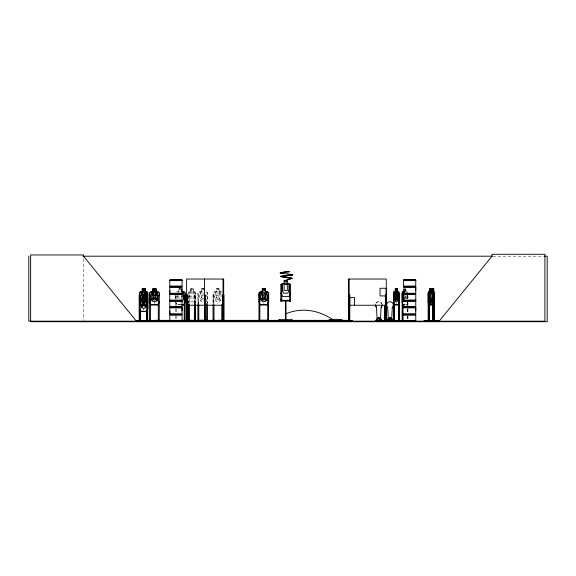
<?xml version="1.0" encoding="UTF-8"?>
<svg xmlns="http://www.w3.org/2000/svg" width="576" height="576" viewBox="0 0 576 576"><rect width="100%" height="100%" fill="white"/><g stroke="black" fill="none" stroke-linecap="round" stroke-linejoin="round"><path stroke-width="0.43" stroke-dasharray="2.88 2.16" d="M202.788 291.038L202.644 290.981M407.038 304.862L407.678 301.651M407.549 302.414L407.124 304.862L404.41 304.862M194.558 304.754L195.394 301.637L195.473 292.99L195.487 301.651L194.688 304.862M192.046 291.355L191.974 291.312M206.438 304.754L207.518 301.637M206.798 304.063L207.626 301.651L207.626 292.99L206.489 291.852L204.401 291.852M203.566 294.559L202.745 295.985C201.492 291.326 197.863 292.363 202.111 296.712C197.604 301.327 201.578 302.292 202.802 297.425L203.652 298.937M189.353 291.852L188.554 293.004L189.281 291.852L190.908 291.852M190.987 291.96L189.842 293.033L189.842 299.059L190.987 301.637L193.111 301.637L194.256 299.059L194.256 293.033L193.111 291.96L193.111 288.626M180.403 291.312L180.389 291.024M217.937 291.312L217.915 291.024M180.403 303.098L180.396 302.767M202.781 303.098L202.802 302.774M217.937 303.098L217.93 302.767M404.849 303.098L404.849 302.767M192.017 303.098L192.06 302.774M492.919 256.19L543.643 256.19M182.023 288.626L178.798 288.626L178.798 291.852L176.602 291.852M204.401 288.626L201.175 288.626L201.175 291.852L198.979 291.852L197.95 293.004L197.892 303.703M405.9 288.626L405.842 291.96M180.41 288.734L178.906 288.734L178.906 291.96M190.908 288.734L193.111 288.734M204.293 288.734L201.283 288.734L201.283 291.96L199.67 293.033L199.67 299.059L201.283 301.637L203.537 301.637M219.449 288.734L216.439 288.734L216.439 291.96L214.826 293.033L214.826 299.059L216.439 301.637L219.449 301.637L221.062 299.059L221.062 293.033L219.449 291.96L219.557 288.626L216.331 288.626L216.331 291.852L214.128 291.852L213.106 293.004L213.106 301.651L213.854 304.056M181.382 289.274L179.446 289.274L179.446 290.347L181.382 290.347M193.111 291.852L194.666 291.852M219.557 291.852L221.645 291.852M405.814 291.852L407.11 291.852M176.652 291.96L180.41 291.96M189.31 291.96L194.63 291.96M199.022 291.96L203.537 291.96M221.594 291.96L214.178 291.96L213.214 293.047L213.214 301.637L213.934 303.977M405.749 288.734L405.749 291.96L407.081 291.96M204.293 293.033L201.283 293.033L201.283 299.059L203.537 299.059M188.532 294.962L189.158 294.962L189.158 303.703M197.892 294.962L198.778 294.962L198.778 303.703M207.518 294.962L206.633 294.962L206.633 303.703M175.572 296.05L180.331 296.05M188.626 296.05L195.487 296.05M180.77 304.754L176.652 304.754L175.68 301.637M405.281 304.754L407.081 304.754M180.778 304.862L176.573 304.862L175.572 301.651M218.002 300.276L217.994 300.319M202.838 300.319L202.846 300.276M206.438 291.96L207.518 293.033L207.518 303.703M405.749 291.96L406.685 293.033M194.587 291.852L195.473 292.99M194.558 291.96L195.322 293.033M407.016 291.852L407.765 292.99M405.382 296.734L406.102 298.829M198.785 303.977L198.058 301.637L198.058 293.047M197.95 301.651L198.698 304.056M189.173 304.056L188.626 301.637L188.705 293.047M188.554 301.651L189.079 304.056M407.981 295.834L407.981 298.462M407.981 302.825L407.981 305.446M407.981 308.945L407.981 312.437M407.981 315.936L407.981 319.428M407.765 295.589L407.765 299.052M407.614 293.897L407.7 299.059M407.7 302.825L407.7 305.446M407.7 308.945L407.7 312.437M407.7 315.936L407.7 319.428M407.47 295.834L407.47 298.462M407.47 302.825L407.47 305.446M407.47 308.945L407.47 312.437M407.47 315.936L407.47 319.428M407.189 295.834L407.189 298.462M407.189 302.825L407.189 305.446M407.189 308.945L407.189 312.437M407.189 315.936L407.189 319.428M406.685 295.618L406.685 299.059M405.749 295.618L405.749 299.059M405.439 289.274L405.439 290.347M213.934 303.703L213.934 294.962L213.048 294.962L213.048 303.703M195.3 303.703L195.3 294.962L194.429 294.962L194.429 303.703M195.055 294.962L195.055 303.703M194.674 294.962L194.674 303.703M193.19 291.852L193.19 288.626L190.836 288.626L190.836 291.852M190.908 288.626L190.908 291.96M188.914 294.962L188.914 303.703M178.906 295.618L178.906 299.059M177.293 295.618L177.293 299.059M176.4 295.834L176.4 298.462M176.4 302.825L176.4 305.446M176.4 308.945L176.4 312.437M176.4 315.936L176.4 318.557M175.68 295.625L175.68 299.059M175.572 295.603L175.572 299.059M175.514 295.834L175.514 298.462M175.514 302.825L175.514 305.446M175.514 308.945L175.514 312.437M175.514 315.936L175.514 318.557M83.534 258.862L83.534 320.285M220.766 300.434L219.73 300.535L217.951 297.425C216.734 302.292 212.753 301.327 217.267 296.712C213.019 292.363 216.648 291.326 217.901 295.985C219.118 291.348 222.97 292.32 218.599 296.734L220.766 300.434M192.737 289.274L191.362 289.274L191.362 290.347L192.737 290.347L192.737 289.274M203.753 289.274L201.816 289.274L201.816 290.347L203.753 290.347L203.753 289.274M218.909 289.274L216.972 289.274L216.972 290.347L218.909 290.347L218.909 289.274M193.111 293.033L190.987 293.033L190.987 299.059L193.111 299.059L193.111 293.033M219.449 293.033L216.439 293.033L216.439 299.059L219.449 299.059L219.449 293.033M381.953 304.114A3.276 3.276 0 0 0 375.624 304.114A3.276 3.276 0 0 1 381.96 304.114"/><path stroke-width="0.86" d="M169.798 313.891L169.798 307.872L182.059 307.872L182.045 313.891L169.798 313.891L169.812 310.882M182.059 293.278L169.798 293.278L169.812 290.261M182.045 310.882L182.045 307.872M415.742 310.882L415.742 307.872L403.488 307.872M415.742 290.261L415.742 287.251L403.488 287.251M433.93 300.557L433.894 292.968L433.663 294.559M433.901 304.862L434.03 301.637L434.009 304.862L428.695 304.862M380.426 319.918L381.11 307.282A3.276 3.276 0 0 0 382.068 304.963A3.276 3.276 0 0 1 381.11 307.282M437.861 321.156L437.962 320.645L437.861 321.178M396.194 291.038L396.187 291.312M432.929 291.852L432.814 293.047L433.037 291.852M390.384 318.197L389.599 318.197L390.334 317.894M404.028 300.449L403.373 300.427L404.136 298.116M430.812 300.298L430.927 300.269M143.662 291.038L143.654 291.312M282.118 276.797L280.721 276.401M433.253 291.845L433.022 321.178M433.375 303.192L433.03 304.862L432.799 301.651L432.929 304.862M433.116 304.862L433.433 303.257M398.354 304.862L398.93 301.637L398.93 293.033L398.304 291.96M397.066 291.96L397.994 293.033L397.994 299.059L397.066 301.637L395.323 301.637L394.394 299.059L394.394 293.033L395.323 291.96L395.266 288.626L397.217 288.626L397.217 291.852L398.419 291.852L399.082 292.99L399.082 301.651L398.441 304.862L393.977 304.862L393.401 301.651L393.401 293.004L393.991 291.852L395.352 291.852M424.426 320.674L424.469 321.178M389.484 320.674L389.52 321.178M430.898 291.355L430.87 291.024M351.9 321.091L351.95 320.63L351.965 321.178M352.44 321.178L352.44 320.63L352.382 321.091L344.585 321.178M147.708 301.637L146.772 304.754L140.35 304.754M146.844 304.862L147.852 301.651L146.894 304.862L140.285 304.862L139.471 301.651M146.83 311.306L147.758 308.189L146.894 311.407M390.24 318.276L390.11 317.765L389.614 318.197M389.657 318.096L389.75 317.916M159.314 301.651L158.206 304.862L150.631 304.862L149.638 301.651L149.638 293.004L150.66 291.852L152.863 291.852L152.863 288.626L156.089 288.626L156.089 291.852L158.17 291.852L159.314 292.99L159.206 320.306M185.141 301.637L184.068 304.754L181.591 304.754M268.589 301.637L267.516 304.754L260.1 304.754M136.663 321.091L141.595 321.041L136.267 321.178M141.595 320.674L141.653 321.178M415.764 300.55L403.373 300.456L415.764 300.29M415.764 320.911L403.481 321.149M278.885 320.177L279.022 320.882M290.534 293.191L288.922 296.417L282.478 296.417L280.865 293.191M428.177 321.178L428.126 293.004L428.71 291.852L430.308 291.852M428.234 301.651L428.717 304.862L428.213 301.637L428.234 293.004L428.825 291.852M428.299 293.047L428.969 291.852M428.443 293.047L429.055 291.852M428.53 293.047L429.084 291.96M393.473 321.178L393.487 293.004L394.078 291.852M402.156 321.178L402.084 293.004L402.768 291.852M404.424 304.754L402.71 304.754L402.235 301.637L402.235 293.047L402.797 291.96L404.1 291.96M396.223 300.319L396.223 300.269M181.915 301.637L183.528 299.059L183.528 293.033L181.915 291.96L181.915 288.734M140.386 311.407L139.471 308.203L139.421 293.004L140.306 291.852L142.265 291.852M140.364 291.852L139.421 293.004M139.529 299.556L140.414 298.404L142.322 298.404L142.265 295.178L145.116 295.178L145.116 298.404L146.923 298.404L147.902 299.542M139.565 299.599L140.458 298.512M439.157 321.178L492.034 256.19L492.034 254.275L544.903 254.275L544.903 321.178L28.8 321.178L28.8 256.19M280.145 273.002L280.901 272.498L289.375 271.764M430.049 291.96L429.127 293.033L429.127 299.059L430.049 301.637L431.762 301.637L432.677 299.059L432.677 293.033L431.762 291.96M282.96 273.521L287.856 274.075M375.97 321.134L376.43 321.149L376.063 320.746L381.269 320.746C380.016 321.293 382.514 321.278 381.262 320.746L381.24 319.039L380.858 319.039L380.887 320.4L376.704 320.4L376.733 319.039L376.322 319.039L376.351 320.746L375.682 321.134L376.164 320.746M377.05 321.156L377.698 321.127L377.309 320.746L376.337 321.149M377.388 321.149L377.698 321.127M379.634 321.134L380.016 320.746C381.319 321.372 378.878 320.962 380.045 321.156L380.023 320.918M387.389 320.746L387.259 320.4L386.878 321.134L387.31 320.933M387.547 320.746C386.33 321.379 388.757 321.048 387.547 320.746L387.547 319.039L387.929 319.039L387.929 320.4L392.306 320.4M392.458 320.746L391.147 321.156L391.5 320.746L392.825 321.149L392.458 320.746L387.259 320.746M392.537 321.149L392.17 320.918M378.763 317.923L378.59 317.938M283.565 275.897L292.795 274.91L288.288 275.364M290.765 278.035C277.913 275.89 289.994 277.128 292.205 278.417M396.209 303.084L396.202 302.774M280.591 276.25C282.614 277.726 291.002 277.07 282.046 276.898M263.923 300.276L263.93 300.6M378.713 317.801C378.85 318.125 378.893 318.197 378.576 318.269M281.11 272.606L285.019 272.167L281.419 272.614C278.107 273.694 288.655 273.895 280.102 272.966M287.69 274.054L291.967 274.45M154.469 291.312L154.447 291.024M285.962 277.214L290.714 278.057M376.675 321.17L376.351 320.746M380.045 321.156L380.311 320.746L380.628 321.17M392.508 320.933L392.076 321.134M278.906 320.112L292.097 320.177M288.994 277.546L291.269 277.999M290.088 278.935L291.506 278.474L290.693 278.071M287.467 279.288L292.234 278.395M143.654 303.098L143.676 302.774M154.469 303.098L154.462 302.767M182.074 300.305L169.682 300.456L182.074 300.614M290.65 278.899L287.287 279.288M430.87 303.098L430.87 302.767M288.144 275.371L280.778 276.264M143.683 297.907L143.669 297.576M284.731 272.023L289.354 271.742M143.669 309.65L143.676 309.276M263.815 303.055L263.808 303.098M328.932 319.673L336.341 319.277L342.173 319.673M82.858 256.19L492.307 256.19M544.5 256.19L547.2 256.19L547.2 321.725L30.658 321.725L30.658 254.959L83.534 254.959L83.534 256.19L136.404 321.178M286.891 279.288L287.654 279.288M415.764 279.994L403.481 279.994L415.757 280.001M403.481 280.21L415.764 280.21M403.502 280.591L415.742 280.591L403.517 280.606M280.872 284.63L281.758 284.63L281.758 301.018M290.491 284.63L289.606 284.63L289.606 301.018M169.711 286.459L182.146 286.459M403.409 286.459L415.843 286.459M169.711 286.834L182.146 286.834M403.409 286.834L415.843 286.834M182.059 287.251L169.798 287.251L169.798 293.278M142.214 288.626L145.058 288.626L145.058 291.852M144.965 288.734L142.308 288.734L142.358 291.96L140.962 293.033L140.962 299.059L142.358 301.637L144.965 301.637L146.362 299.059L146.362 293.033L144.965 291.96L145.008 288.626M397.152 288.734L395.323 288.734L395.417 291.96M430.049 288.734L432.079 288.734M433.231 288.734L433.721 288.734M430.351 289.274L431.453 289.274L431.453 290.347L430.351 290.347M145.008 291.852L146.866 291.852L147.852 292.99L147.902 308.203L146.945 311.407L140.335 311.407M402.682 291.852L404.035 291.852M433.332 291.852L431.77 291.845L431.906 288.626M433.627 291.852L434.153 292.99L434.203 321.178M140.35 291.96L146.83 291.96M181.915 291.96L184.068 291.96L185.141 293.033L185.141 320.306M260.1 291.96L267.516 291.96L268.589 293.033L268.589 320.306M394.02 291.96L398.398 291.96M428.76 291.96L434.002 291.96M399.082 292.99L399.017 321.178M430.02 293.033L431.791 293.162M434.153 292.99L434.009 321.178L433.987 304.574M403.488 293.278L415.757 293.278L415.757 287.251M169.711 293.695L182.146 293.695M403.409 293.695L415.843 293.695M169.711 294.07L182.146 294.07M403.409 294.07L415.843 294.07M182.059 294.487L169.798 294.487L169.798 300.29M403.488 294.487L415.757 294.487L415.757 300.29M146.765 294.962L147.708 294.962M159.206 294.962L158.314 294.962L158.299 321.178M185.141 294.962L184.255 294.962L184.248 320.306M186.61 294.962L187.481 294.962M204.494 294.962L205.049 294.962L205.085 320.494M258.962 294.962L259.855 294.962L259.848 320.306M268.589 294.962L267.703 294.962L267.703 320.306M348.415 294.962L349.812 294.962L349.776 321.178M386.258 294.962L385.38 294.962L385.308 321.178L385.214 320.22M393.451 294.962L393.97 294.962L394.027 321.178M402.142 294.962L402.653 294.962L402.653 321.178M428.177 294.962L428.688 294.962L428.688 321.178M433.937 294.962L434.477 294.962M145.022 295.286L142.358 295.286L142.416 298.512L141.019 299.585L141.019 305.604L142.416 308.189L145.022 308.189L146.419 305.604L146.419 299.585L145.022 298.512M385.33 295.913L380.038 295.913L380.038 288.266L386.215 288.266L386.215 295.913M181.915 296.05L185.249 296.05M140.407 298.512L146.88 298.512M430.049 299.059L431.762 299.059M169.812 300.132L182.045 300.132M280.764 300.06L281.858 300.06L281.858 301.018M403.502 300.132L415.742 300.132M281.858 300.334L289.505 300.334M403.481 300.838L415.764 300.852M169.812 301.212L182.045 301.212M403.502 301.212L415.742 301.212M393.401 301.651L394.063 304.862M402.17 301.651L402.746 304.862M158.126 304.754L150.71 304.754L149.746 301.637L149.746 293.047L150.71 291.96L158.126 291.96L159.206 293.033M394.02 304.754L398.398 304.754M428.76 304.754L434.002 304.754M181.62 304.862L184.14 304.862L185.249 301.651L185.249 292.99L184.111 291.852L182.023 291.852L182.023 288.626M402.66 304.862L404.503 304.862M186.61 305.251L223.682 305.251M348.415 305.251L385.488 305.251M403.488 306.655L415.757 306.655L415.757 300.852M169.711 307.08L182.146 307.08M403.409 307.08L415.843 307.08M169.711 307.447L182.146 307.447M403.409 307.447L415.843 307.447M285.35 307.706L286.013 307.706M139.471 308.203L139.565 293.047M140.407 311.306L146.88 311.306M403.488 313.891L415.757 313.891L415.757 307.872M169.711 314.309L182.146 314.309M403.409 314.309L415.843 314.309M169.711 314.683L182.146 314.683M403.409 314.683L415.843 314.683M403.488 315.101L415.757 315.101L415.757 320.911M279.022 319.99L291.96 319.99M140.227 320.22L139.111 320.22L139.111 321.178M147.794 320.22L146.678 320.22L146.678 321.178M159.307 320.22L150.566 320.494M185.242 320.22L181.598 320.494M186.523 320.22L187.56 320.494L187.315 320.22M188.201 320.22L189.23 320.494M194.342 320.22L195.379 320.22M197.791 320.22L207.619 320.22M204.43 320.22L205.106 320.22M212.947 320.22L214.034 320.22M224.014 320.22L214.034 320.494L213.934 304.574M258.862 320.22L268.697 320.22M348.336 320.22L349.906 320.22L349.884 321.178M386.345 320.22L384.782 320.22L384.797 321.178M399.377 320.22L398.419 320.22L398.448 321.178M402.055 320.22L403.02 320.22M428.09 320.22L429.286 320.22M432.806 320.22L434.563 320.22L434.513 321.178M156.463 320.357L156.463 321.178L156.384 320.357L349.171 320.357L349.171 321.178M140.054 320.494L146.851 320.494M223.222 320.494L222.682 320.494L222.718 294.962L223.927 294.962L223.927 320.22M394.027 320.494L398.722 320.494M402.71 320.494L404.482 320.494M428.746 320.494L434.347 320.494M141.653 320.63L136.678 320.674L136.735 321.178M147.708 320.63L150.228 320.674L150.286 321.106M348.415 320.674L352.44 320.63M393.977 320.63L382.183 320.63L382.183 321.178M395.201 321.178L395.201 320.63L402.667 320.63M403.502 320.753L415.742 320.753M147.766 321.041L150.228 321.041M348.415 321.041L352.397 321.041M380.93 320.94L381.312 320.933M393.941 321.041L382.234 321.041L415.764 321.163M395.215 320.63L395.244 321.041L402.624 321.041M182.074 321.163L169.769 321.163M199.13 321.178L192.132 321.178M375.682 321.134L376.092 321.156M380.29 321.149L381.002 321.156M381.024 320.933L381.65 321.127M423.922 321.156L439.265 321.156M280.519 276.422L283.658 275.846M154.534 300.276L154.526 300.319M143.719 300.276L143.705 300.319M381.247 321.149L380.974 320.746M150.185 320.63L150.163 321.178M150.602 321.106L145.721 321.178M288.058 275.335L292.061 274.86L291.29 274.435M291.96 274.457L292.795 274.91M389.678 320.63L389.664 321.178M382.817 321.091L382.795 320.645L382.752 321.178M389.225 320.674L389.21 321.178M403.906 320.63L403.891 321.178M438.17 320.63L438.242 321.178M429.89 320.63L429.962 321.106M146.815 291.852L147.758 293.033M146.83 298.512L147.758 299.585M404.042 293.141L403.466 293.357M398.333 291.852L399.017 293.033M404.014 301.637L403.078 299.059L403.078 293.033L404.014 291.96L404.035 288.626L403.949 291.852M259.027 301.651L260.021 304.862L267.595 304.862L268.697 301.651L268.697 292.99L267.559 291.852L265.471 291.852L265.471 288.626L262.246 288.626L262.246 291.852L260.05 291.852L259.027 293.004L258.962 320.306M439.207 321.091L424.152 321.178M139.565 301.637L140.407 304.754M139.565 308.189L140.458 311.306M393.552 301.637L394.106 304.754M432 291.845L432.144 288.626L429.984 288.626L430.02 304.862L430.07 288.626M433.901 291.852L434.138 293.033M433.894 291.96L434.03 293.033M433.022 299.059L433.231 301.637L433.613 301.637L433.627 288.626M429.451 320.645L429.516 321.178M376.474 307.282A3.276 3.276 0 0 1 375.516 304.963A3.276 3.276 0 0 0 376.474 307.282L377.158 319.918M439.265 321.178L439.193 320.63L424.224 320.63L424.231 321.178M438.163 320.63L438.163 321.178M434.362 294.962L434.426 321.178M434.347 320.22L434.347 321.178M433.721 291.96L433.735 288.626L433.217 288.626L433.231 291.96M433.706 304.574L433.706 320.306M433.433 304.574L433.44 321.178M433.318 288.626L433.332 291.96M433.354 302.825L433.361 321.178M433.238 302.825L433.238 321.178M432.907 293.004L432.9 321.178M432.058 288.626L431.993 291.96M431.82 288.626L431.77 304.848M430.308 288.626L430.366 291.96M430.222 288.626L430.222 291.852M429.883 320.63L429.883 321.178M429.199 304.574L429.257 320.494M428.976 320.494L428.962 304.574L428.918 320.306M428.746 320.22L428.746 321.178M428.544 320.22L428.587 321.178M415.757 280.238L415.742 286.042L403.488 286.042L403.488 280.238M404.014 293.033L404.014 299.059M402.934 304.574L402.991 320.494M402.71 320.22L402.71 321.178M402.509 320.22L402.552 321.178M399.319 320.22L399.355 321.178M399.276 321.178L399.298 294.962L398.506 294.962L398.52 321.178M398.916 320.22L398.88 321.178M398.779 304.574L398.722 321.178M398.21 320.63L398.21 321.178M397.13 288.626L397.152 291.96M394.308 320.494L393.372 320.22L393.43 321.178M394.243 302.825L394.229 321.178M393.826 320.22L393.869 321.178M393.732 304.574L393.732 320.306M393.674 320.22L393.674 321.178M392.436 320.746L392.465 319.039L392.054 319.039L392.083 320.4M390.758 320.4L390.758 317.534L389.254 317.534L389.254 320.4M387.9 319.039L387.9 320.4M386.33 321.178L386.258 279.036L348.415 279.036L348.415 320.22M386.215 320.22L386.215 321.178M386.014 294.962L386.086 321.178M385.906 320.22L385.906 321.178M385.87 320.22L385.87 321.178M385.625 294.962L385.553 321.178M385.423 320.22L385.423 321.178M385.106 305.417L385.106 321.178M385.034 320.22L385.034 321.178M384.869 305.417L384.898 321.178M379.562 320.4L379.562 317.534L378.058 317.534L378.058 320.4M354.528 305.237L354.528 297.598L349.704 297.598L349.704 305.237M349.646 320.22L349.646 321.178M349.574 294.962L349.574 321.178M349.466 320.22L349.43 321.178M349.286 294.962L349.358 321.178M349.186 279.036L349.186 320.22M348.941 294.962L348.941 321.178M348.804 320.22L348.869 321.178M348.768 320.22L348.768 321.178M348.66 294.962L348.66 320.22M347.256 320.357L347.256 321.178M292.097 320.904L292.01 319.903L291.96 320.882M290.491 301.018L290.534 284.594L289.462 283.514L281.938 283.514L280.865 284.594L280.764 301.018L290.599 301.018L290.599 300.06L289.505 300.06L289.505 301.018M290.39 300.06L290.39 301.018M289.706 300.06L289.706 301.018M285.941 301.018L286.02 319.99M285.43 301.018L285.408 319.99M281.657 300.06L281.657 301.018M280.973 300.06L280.973 301.018M278.885 319.99L278.885 320.904M259.135 293.047L259.128 301.637M227.722 321.178L219.888 321.178M223.682 320.22L223.682 279.036L186.61 279.036L186.61 320.22M223.272 294.962L223.272 320.22M223.056 294.962L223.056 320.22M223.027 279.036L222.984 320.494M222.674 304.574L222.674 320.306M221.782 304.574L221.782 320.306M213.048 304.574L213.048 320.306M207.878 321.178L200.902 321.178M207.518 304.574L207.518 320.306M206.633 304.574L206.633 320.306M204.804 294.962L204.84 320.494M204.739 294.962L204.739 320.22M204.494 279.036L204.494 320.22M198.778 304.574L198.778 320.306M197.892 304.574L197.892 320.306M195.3 304.574L195.3 320.306M195.055 304.574L195.055 320.306M194.674 304.574L194.602 320.494L188.986 320.22M194.429 304.574L194.357 320.494M191.455 321.178L182.815 321.178M189.158 304.574L189.158 320.306M188.914 304.574L188.914 320.306M188.532 304.574L188.532 320.306M188.294 304.574L188.294 320.306M187.481 305.417L187.481 320.22M187.243 294.962L187.243 320.22M186.854 294.962L186.854 320.22M182.059 320.911L182.045 315.101L169.798 315.101L169.798 320.911M181.915 293.033L181.915 299.059M150.638 321.178L150.566 320.22L149.472 320.22L149.472 321.178M150.466 321.178L150.466 294.962L149.58 294.962L149.58 321.178M150.365 320.22L150.365 321.178M149.681 320.22L149.681 321.178M147.708 293.033L147.708 321.178M147.665 320.22L147.643 321.178M147.535 308.066L147.535 320.306M147.074 320.22L147.053 321.178M146.938 294.962L146.851 321.178M146.765 309.816L146.765 321.178M144.914 288.734L144.914 291.96M142.265 288.626L142.214 291.852M140.227 321.178L140.141 294.962L139.198 294.962L139.262 321.178M140.054 320.22L140.054 321.178M139.968 310.694L139.968 321.178M139.824 320.22L139.853 321.178M139.486 320.22L139.507 321.178M139.37 294.962L139.37 321.178M83.534 321.178L83.534 321.725M285.595 313.848A620.885 167.746 -90 0 1 332.64 319.478M392.306 307.282L391.622 319.918L388.346 319.918L387.67 307.282A3.276 3.276 0 0 1 387.67 302.645A3.276 3.276 0 0 1 392.306 302.645A3.276 3.276 0 0 1 392.306 307.282M263.923 291.074L263.923 291.074M397.944 300.434L397.346 300.535L396.324 297.425C395.503 302.695 393.386 300.78 395.921 296.712C393.545 292.918 395.446 290.93 396.288 295.985C397.116 290.945 399.146 292.889 396.698 296.734L397.944 300.434M146.038 300.434L145.138 300.535L143.597 297.425C142.51 302.4 139.126 301.183 143.006 296.712C139.356 292.507 142.43 291.218 143.554 295.985C144.648 291.24 147.917 292.471 144.158 296.734L146.038 300.434M146.088 306.986L145.188 307.087L143.654 303.97C142.567 308.952 139.176 307.735 143.057 303.257C139.406 299.059 142.481 297.77 143.611 302.53C144.706 297.792 147.974 299.016 144.216 303.286L146.088 306.986M157.298 300.434L156.262 300.535L154.483 297.425C153.266 302.292 149.285 301.327 153.799 296.712C149.551 292.363 153.18 291.326 154.433 295.985C155.65 291.348 159.502 292.32 155.131 296.734L157.298 300.434M266.681 300.434L265.644 300.535L263.873 297.425C262.656 302.292 258.674 301.327 263.189 296.712C258.934 292.363 262.562 291.326 263.822 295.985C265.039 291.348 268.891 292.32 264.521 296.734L266.681 300.434M288.922 290.614L287.849 293.191L283.55 293.191L282.478 290.614L282.478 284.594L284.09 283.514L284.09 280.296L287.309 280.296L287.309 283.514L288.922 284.594L288.922 290.614M157.594 299.059L155.981 301.637L152.971 301.637L151.358 299.059L151.358 293.033L152.971 291.96L152.971 288.734L155.981 288.734L155.981 291.96L157.594 293.033L157.594 299.059M266.983 299.059L265.37 301.637L262.354 301.637L260.748 299.059L260.748 293.033L262.354 291.96L262.354 288.734L265.37 288.734L265.363 291.96L266.983 293.033L266.983 299.059M388.505 320.746C387.274 321.271 389.75 321.242 388.505 320.746M182.074 279.994L169.783 279.994L182.059 280.001M182.074 280.231L169.783 280.231L169.812 286.042L182.059 286.042L182.059 280.238M182.045 280.591L169.812 280.591L182.038 280.606M286.776 280.829L284.623 280.829L284.623 281.902L286.776 281.902L286.776 280.829M287.309 284.594L284.09 284.594L284.09 290.614L287.309 290.614L287.309 284.594M144.497 289.274L142.826 289.274L142.826 290.347L144.497 290.347L144.497 289.274M155.441 289.274L153.504 289.274L153.504 290.347L155.441 290.347L155.441 289.274M264.83 289.274L262.894 289.274L262.894 290.347L264.83 290.347L264.83 289.274M396.756 289.274L395.633 289.274L395.633 290.347L396.756 290.347L396.756 289.274M144.965 293.033L142.358 293.033L142.358 299.059L144.965 299.059L144.965 293.033M155.981 293.033L152.971 293.033L152.971 299.059L155.981 299.059L155.981 293.033M265.37 293.033L262.354 293.033L262.354 299.059L265.37 299.059L265.37 293.033M397.066 293.033L395.323 293.033L395.323 299.059L397.066 299.059L397.066 293.033M433.613 293.033L433.231 293.033L433.231 299.059L433.613 299.059L433.613 293.033M144.554 295.819L142.877 295.819L142.877 296.899L144.554 296.899L144.554 295.819M145.022 299.585L142.416 299.585L142.416 305.604L145.022 305.604L145.022 299.585M182.074 300.852L169.783 300.852L169.812 306.655L182.059 306.655L182.059 300.852"/></g></svg>
